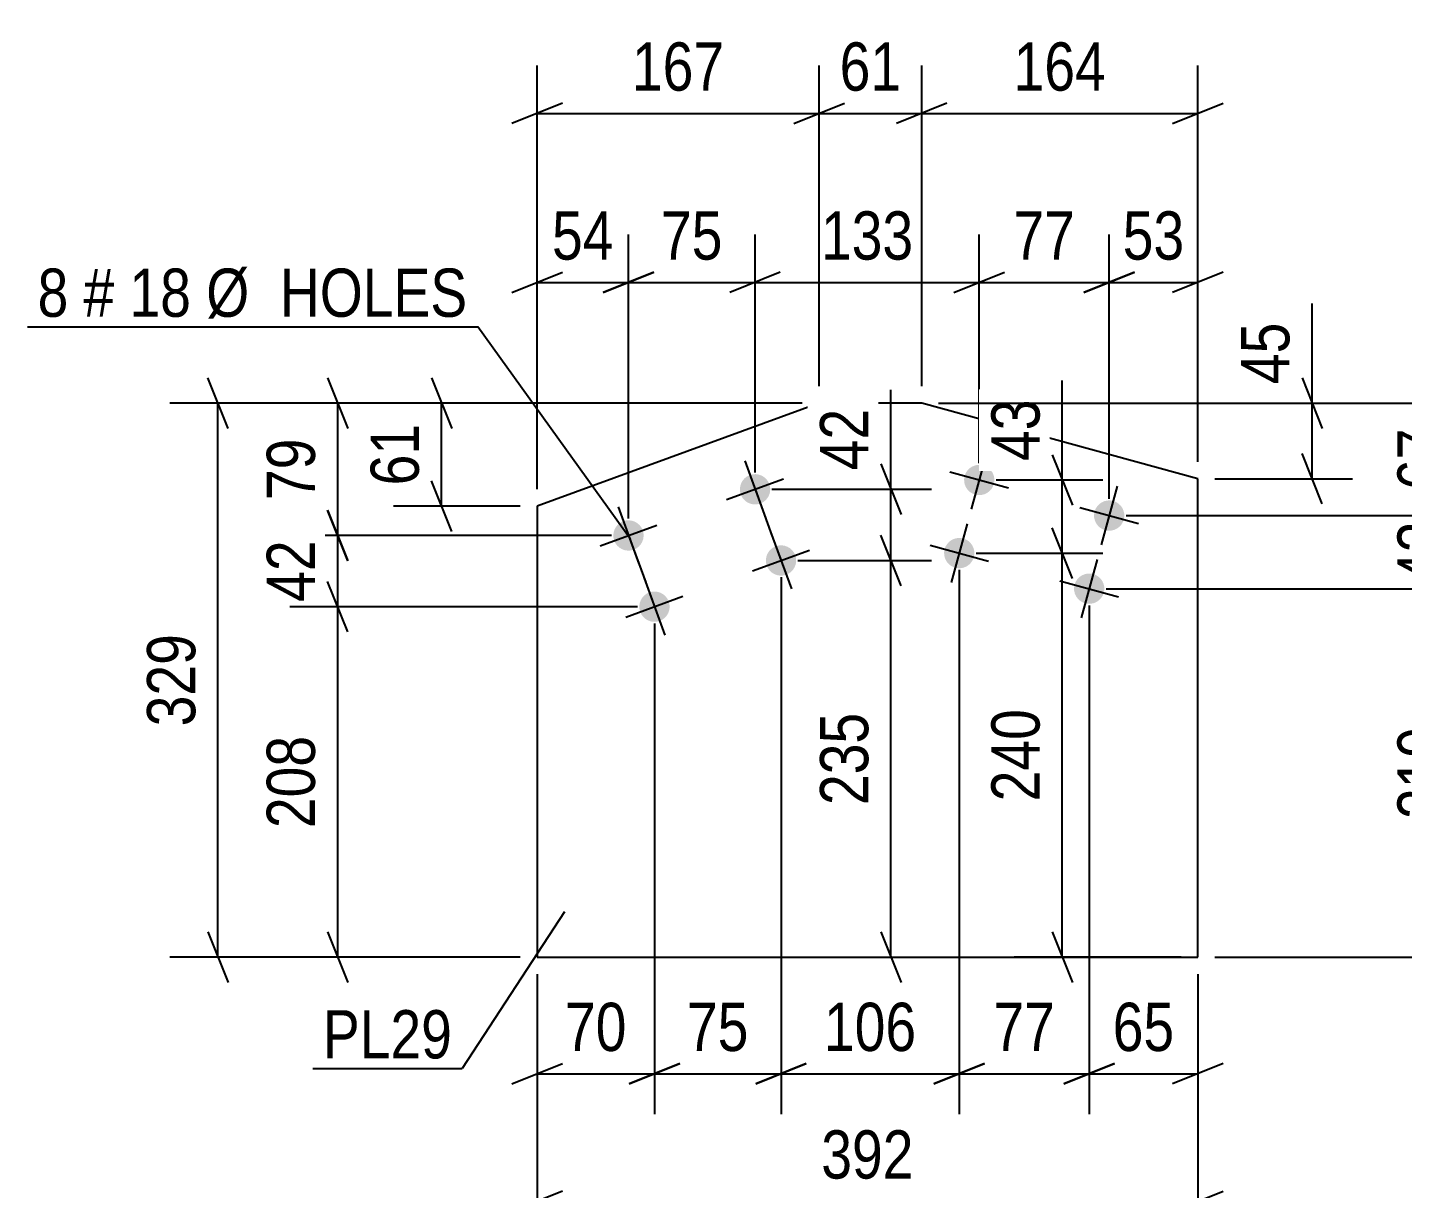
# Model space of a CAD drawing. Header units: millimetres. Extents: x 0 to 841, y 0 to 594.
# Drawn here: x 149.5 to 231.1, y 118 to 186.9 of the extents above; entities that cross this region are included whole.
import ezdxf

# ---------------------------------------------------------------- set-up
doc = ezdxf.new("R2010")
doc.units = ezdxf.units.MM
doc.linetypes.add('DXK_LINE_DOT3', pattern=[5.9187, 2.979, -0.9799, 0.9799, -0.9799])
doc.styles.add('Arial Narrow', font='ARIALN.TTF', dxfattribs={"height": 0.2})

# ---------------------------------------------------------------- blocks, each defined once
blk = doc.blocks.new('Part-389678698-28854 - 28853')
at = {"color": 2, "linetype": 'Continuous'}
for p, q in [((196.508, 164.582), (179.759, 158.47)), ((202.596, 164.582), (196.508, 164.582)), ((218.993, 160.095), (202.596, 164.582)), ((218.993, 131.692), (218.993, 160.095)), ((179.759, 158.47), (179.759, 131.692)), ((179.759, 131.692), (218.993, 131.692))]:
    blk.add_line(p, q, dxfattribs=at)
blk = doc.blocks.new('Bolt-389678698-28855 - 28853')
at = {"linetype": 'Continuous'}
for points in [[(206.881, 159.78, -1), (205.145, 160.256, -1)], [(214.597, 157.669, -1), (212.861, 158.144, -1)], [(205.693, 155.44, -1), (203.957, 155.915, -1)], [(213.409, 153.328, -1), (211.673, 153.804, -1)]]:
    blk.add_hatch(color=1, dxfattribs=at).paths.add_polyline_path(points)
at = {"color": 1, "linetype": 'Continuous'}
for p, q in [((206.488, 161.754), (205.538, 158.282)), ((204.276, 160.493), (207.749, 159.543)), ((214.204, 159.643), (213.254, 156.17)), ((211.993, 158.382), (215.465, 157.431)), ((205.3, 157.414), (204.35, 153.941)), ((203.089, 156.153), (206.561, 155.202)), ((213.016, 155.302), (212.066, 151.83)), ((210.805, 154.041), (214.277, 153.091))]:
    blk.add_line(p, q, dxfattribs=at)
blk = doc.blocks.new('Bolt-389678698-28856 - 28853')
at = {"linetype": 'Continuous'}
for points in [[(193.547, 159.775, -1), (191.856, 159.158, -1)], [(186.031, 157.033, -1), (184.34, 156.416, -1)], [(195.089, 155.548, -1), (193.398, 154.931, -1)], [(187.574, 152.806, -1), (185.883, 152.189, -1)]]:
    blk.add_hatch(color=1, dxfattribs=at).paths.add_polyline_path(points)
at = {"color": 1, "linetype": 'Continuous'}
for p, q in [((192.084, 161.158), (193.318, 157.776)), ((191.01, 158.85), (194.392, 160.084)), ((184.569, 158.416), (185.803, 155.034)), ((183.495, 156.108), (186.877, 157.342)), ((193.627, 156.931), (194.861, 153.549)), ((192.553, 154.623), (195.935, 155.857)), ((186.111, 154.188), (187.345, 150.807)), ((185.037, 151.881), (188.419, 153.114))]:
    blk.add_line(p, q, dxfattribs=at)
blk = doc.blocks.new('Line-389678698-35389 - 28853')
at = {"color": 1, "linetype": 'DXK_LINE_DOT3'}
blk.add_line((185.186, 156.725), (186.728, 152.497), dxfattribs=at)
blk = doc.blocks.new('Line-389678698-35396 - 28853')
at = {"color": 1, "linetype": 'DXK_LINE_DOT3'}
blk.add_line((192.701, 159.467), (194.244, 155.24), dxfattribs=at)
blk = doc.blocks.new('StraightDimension-389678698-4897 - 4482')
at = {"color": 0, "linetype": 'Continuous'}
blk.add_wipeout([(155.476, 194.935), (151.276, 194.935), (151.276, 186.422), (155.476, 186.423)], dxfattribs=at)
blk = doc.blocks.new('StraightDimension-389678698-46136 - 28853')
at = {"color": 7, "linetype": 'Continuous'}
for p, q in [((234.457, 159.406), (235.657, 156.406)), ((214.729, 157.906), (237.457, 157.906)), ((235.057, 153.566), (235.057, 157.906)), ((235.657, 152.066), (234.457, 155.066)), ((213.541, 153.566), (237.457, 153.566))]:
    blk.add_line(p, q, dxfattribs=at)
at = {"color": 0}
blk.add_wipeout([(234.307, 158.164), (230.107, 158.164), (230.107, 153.308), (234.307, 153.308)], dxfattribs=at)
at = {"color": 3, "style": 'Arial Narrow'}
blk.add_text('43', height=2.8633, rotation=90.00021, dxfattribs=at).set_placement((233.707, 153.908))
blk = doc.blocks.new('StraightDimension-389678698-35900 - 28853')
at = {"color": 7, "linetype": 'Continuous'}
for p, q in [((192.701, 160.467), (192.701, 174.599)), ((206.013, 161.018), (206.013, 174.599)), ((194.201, 172.349), (191.201, 171.149)), ((204.513, 171.149), (207.513, 172.349)), ((192.701, 171.749), (206.013, 171.749))]:
    blk.add_line(p, q, dxfattribs=at)
at = {"color": 0}
blk.add_wipeout([(202.699, 172.499), (202.699, 176.699), (196.015, 176.699), (196.015, 172.499)], dxfattribs=at)
at = {"color": 3, "style": 'Arial Narrow'}
blk.add_text('133', height=2.8633, dxfattribs=at).set_placement((196.615, 173.099))
blk = doc.blocks.new('StraightDimension-389678698-35950 - 28853')
at = {"color": 7, "linetype": 'Continuous'}
for p, q in [((196.508, 165.582), (196.508, 184.628)), ((202.596, 165.582), (202.596, 184.628)), ((195.008, 181.178), (198.008, 182.378)), ((204.096, 182.378), (201.096, 181.178)), ((196.508, 181.778), (202.596, 181.778))]:
    blk.add_line(p, q, dxfattribs=at)
at = {"color": 0}
blk.add_wipeout([(201.98, 182.528), (201.98, 186.728), (197.124, 186.728), (197.124, 182.528)], dxfattribs=at)
at = {"color": 3, "style": 'Arial Narrow'}
blk.add_text('61', height=2.8633, dxfattribs=at).set_placement((197.724, 183.128))
blk = doc.blocks.new('StraightDimension-389678698-35901 - 28853')
at = {"color": 7, "linetype": 'Continuous'}
for p, q in [((185.186, 157.725), (185.186, 174.599)), ((192.701, 160.467), (192.701, 174.599)), ((183.686, 171.149), (186.686, 172.349)), ((194.201, 172.349), (191.201, 171.149)), ((185.186, 171.749), (192.701, 171.749))]:
    blk.add_line(p, q, dxfattribs=at)
at = {"color": 0}
blk.add_wipeout([(191.372, 172.499), (191.372, 176.699), (186.515, 176.699), (186.515, 172.499)], dxfattribs=at)
at = {"color": 3, "style": 'Arial Narrow'}
blk.add_text('75', height=2.8633, dxfattribs=at).set_placement((187.115, 173.099))
blk = doc.blocks.new('StraightDimension-389678698-29271 - 28853')
at = {"color": 7, "linetype": 'Continuous'}
for p, q in [((179.759, 130.692), (179.759, 114.803)), ((218.993, 130.692), (218.993, 114.803)), ((181.259, 117.803), (178.259, 116.603)), ((217.493, 116.603), (220.493, 117.803)), ((179.759, 117.203), (218.993, 117.203))]:
    blk.add_line(p, q, dxfattribs=at)
at = {"color": 0}
blk.add_wipeout([(202.718, 117.953), (202.718, 122.153), (196.034, 122.153), (196.034, 117.953)], dxfattribs=at)
at = {"color": 3, "style": 'Arial Narrow'}
blk.add_text('392', height=2.8633, dxfattribs=at).set_placement((196.634, 118.553))
blk = doc.blocks.new('StraightDimension-389678698-35861 - 28853')
at = {"color": 7, "linetype": 'Continuous'}
for p, q in [((212.541, 152.566), (212.541, 122.374)), ((218.993, 130.692), (218.993, 122.374)), ((211.041, 124.174), (214.041, 125.374)), ((220.493, 125.374), (217.493, 124.174)), ((212.541, 124.774), (218.993, 124.774))]:
    blk.add_line(p, q, dxfattribs=at)
at = {"color": 0}
blk.add_wipeout([(218.195, 125.524), (218.195, 129.724), (213.339, 129.724), (213.339, 125.524)], dxfattribs=at)
at = {"color": 3, "style": 'Arial Narrow'}
blk.add_text('65', height=2.8633, dxfattribs=at).set_placement((213.939, 126.124))
blk = doc.blocks.new('StraightDimension-389678698-35862 - 28853')
at = {"color": 7, "linetype": 'Continuous'}
for p, q in [((204.825, 154.678), (204.825, 122.374)), ((212.541, 152.566), (212.541, 122.374)), ((203.325, 124.174), (206.325, 125.374)), ((214.041, 125.374), (211.041, 124.174)), ((204.825, 124.774), (212.541, 124.774))]:
    blk.add_line(p, q, dxfattribs=at)
at = {"color": 0}
blk.add_wipeout([(211.111, 125.524), (211.111, 129.724), (206.255, 129.724), (206.255, 125.524)], dxfattribs=at)
at = {"color": 3, "style": 'Arial Narrow'}
blk.add_text('77', height=2.8633, dxfattribs=at).set_placement((206.855, 126.124))
blk = doc.blocks.new('StraightDimension-389678698-35863 - 28853')
at = {"color": 7, "linetype": 'Continuous'}
for p, q in [((204.825, 154.678), (204.825, 122.374)), ((194.244, 154.24), (194.244, 122.374)), ((192.744, 124.174), (195.744, 125.374)), ((206.325, 125.374), (203.325, 124.174)), ((194.244, 124.774), (204.825, 124.774))]:
    blk.add_line(p, q, dxfattribs=at)
at = {"color": 0}
blk.add_wipeout([(202.876, 125.524), (202.876, 129.724), (196.192, 129.724), (196.192, 125.524)], dxfattribs=at)
at = {"color": 3, "style": 'Arial Narrow'}
blk.add_text('106', height=2.8633, dxfattribs=at).set_placement((196.792, 126.124))
blk = doc.blocks.new('StraightDimension-389678698-35864 - 28853')
at = {"color": 7, "linetype": 'Continuous'}
for p, q in [((194.244, 154.24), (194.244, 122.374)), ((186.728, 151.497), (186.728, 122.374)), ((185.228, 124.174), (188.228, 125.374)), ((195.744, 125.374), (192.744, 124.174)), ((186.728, 124.774), (194.244, 124.774))]:
    blk.add_line(p, q, dxfattribs=at)
at = {"color": 0}
blk.add_wipeout([(192.914, 125.524), (192.914, 129.724), (188.058, 129.724), (188.058, 125.524)], dxfattribs=at)
at = {"color": 3, "style": 'Arial Narrow'}
blk.add_text('75', height=2.8633, dxfattribs=at).set_placement((188.658, 126.124))
blk = doc.blocks.new('StraightDimension-389678698-35865 - 28853')
at = {"color": 7, "linetype": 'Continuous'}
for p, q in [((186.728, 151.497), (186.728, 122.374)), ((179.759, 130.692), (179.759, 122.374)), ((178.259, 124.174), (181.259, 125.374)), ((188.228, 125.374), (185.228, 124.174)), ((179.759, 124.774), (186.728, 124.774))]:
    blk.add_line(p, q, dxfattribs=at)
at = {"color": 0}
blk.add_wipeout([(185.672, 125.524), (185.672, 129.724), (180.815, 129.724), (180.815, 125.524)], dxfattribs=at)
at = {"color": 3, "style": 'Arial Narrow'}
blk.add_text('70', height=2.8633, dxfattribs=at).set_placement((181.415, 126.124))
blk = doc.blocks.new('StraightDimension-389678698-35898 - 28853')
at = {"color": 7, "linetype": 'Continuous'}
for p, q in [((213.729, 158.906), (213.729, 174.599)), ((218.993, 161.095), (218.993, 174.599)), ((212.229, 171.149), (215.229, 172.349)), ((220.493, 172.349), (217.493, 171.149)), ((213.729, 171.749), (218.993, 171.749))]:
    blk.add_line(p, q, dxfattribs=at)
at = {"color": 0}
blk.add_wipeout([(218.789, 172.499), (218.789, 176.699), (213.933, 176.699), (213.933, 172.499)], dxfattribs=at)
at = {"color": 3, "style": 'Arial Narrow'}
blk.add_text('53', height=2.8633, dxfattribs=at).set_placement((214.533, 173.099))
blk = doc.blocks.new('StraightDimension-389678698-35899 - 28853')
at = {"color": 7, "linetype": 'Continuous'}
for p, q in [((206.013, 161.018), (206.013, 174.599)), ((213.729, 158.906), (213.729, 174.599)), ((204.513, 171.149), (207.513, 172.349)), ((215.229, 172.349), (212.229, 171.149)), ((206.013, 171.749), (213.729, 171.749))]:
    blk.add_line(p, q, dxfattribs=at)
at = {"color": 0}
blk.add_wipeout([(212.299, 172.499), (212.299, 176.699), (207.443, 176.699), (207.443, 172.499)], dxfattribs=at)
at = {"color": 3, "style": 'Arial Narrow'}
blk.add_text('77', height=2.8633, dxfattribs=at).set_placement((208.043, 173.099))
blk = doc.blocks.new('StraightDimension-389678698-35902 - 28853')
at = {"color": 7, "linetype": 'Continuous'}
for p, q in [((179.759, 159.47), (179.759, 174.599)), ((185.186, 157.725), (185.186, 174.599)), ((178.259, 171.149), (181.259, 172.349)), ((186.686, 172.349), (183.686, 171.149)), ((179.759, 171.749), (185.186, 171.749))]:
    blk.add_line(p, q, dxfattribs=at)
at = {"color": 0}
blk.add_wipeout([(184.9, 172.499), (184.9, 176.699), (180.044, 176.699), (180.044, 172.499)], dxfattribs=at)
at = {"color": 3, "style": 'Arial Narrow'}
blk.add_text('54', height=2.8633, dxfattribs=at).set_placement((180.644, 173.099))
blk = doc.blocks.new('StraightDimension-389678698-36013 - 28853')
at = {"color": 7, "linetype": 'Continuous'}
for p, q in [((161.411, 163.082), (160.211, 166.082)), ((195.508, 164.582), (157.961, 164.582)), ((160.811, 131.692), (160.811, 164.582)), ((160.211, 133.192), (161.411, 130.192)), ((178.759, 131.692), (157.961, 131.692))]:
    blk.add_line(p, q, dxfattribs=at)
at = {"color": 0}
blk.add_wipeout([(160.061, 151.479), (155.861, 151.479), (155.861, 144.795), (160.061, 144.795)], dxfattribs=at)
at = {"color": 3, "style": 'Arial Narrow'}
blk.add_text('329', height=2.8633, rotation=90.00021, dxfattribs=at).set_placement((159.461, 145.395))
blk = doc.blocks.new('StraightDimension-389678698-35949 - 28853')
at = {"color": 7, "linetype": 'Continuous'}
for p, q in [((202.596, 165.582), (202.596, 184.628)), ((218.993, 161.095), (218.993, 184.628)), ((204.096, 182.378), (201.096, 181.178)), ((217.493, 181.178), (220.493, 182.378)), ((202.596, 181.778), (218.993, 181.778))]:
    blk.add_line(p, q, dxfattribs=at)
at = {"color": 0}
blk.add_wipeout([(214.137, 182.528), (214.137, 186.728), (207.452, 186.728), (207.452, 182.528)], dxfattribs=at)
at = {"color": 3, "style": 'Arial Narrow'}
blk.add_text('164', height=2.8633, dxfattribs=at).set_placement((208.052, 183.128))
blk = doc.blocks.new('StraightDimension-389678698-35951 - 28853')
at = {"color": 7, "linetype": 'Continuous'}
for p, q in [((179.759, 159.47), (179.759, 184.628)), ((196.508, 165.582), (196.508, 184.628)), ((181.259, 182.378), (178.259, 181.178)), ((195.008, 181.178), (198.008, 182.378)), ((179.759, 181.778), (196.508, 181.778))]:
    blk.add_line(p, q, dxfattribs=at)
at = {"color": 0}
blk.add_wipeout([(191.476, 182.528), (191.476, 186.728), (184.791, 186.728), (184.791, 182.528)], dxfattribs=at)
at = {"color": 3, "style": 'Arial Narrow'}
blk.add_text('167', height=2.8633, dxfattribs=at).set_placement((185.391, 183.128))
blk = doc.blocks.new('StraightDimension-389678698-36022 - 28853')
at = {"color": 7, "linetype": 'Continuous'}
for p, q in [((173.487, 166.082), (174.687, 163.082)), ((195.508, 164.582), (171.237, 164.582)), ((174.087, 158.47), (174.087, 164.582)), ((174.687, 156.97), (173.487, 159.97)), ((178.759, 158.47), (171.237, 158.47))]:
    blk.add_line(p, q, dxfattribs=at)
at = {"color": 0}
blk.add_wipeout([(173.337, 163.954), (169.137, 163.954), (169.137, 159.098), (173.337, 159.098)], dxfattribs=at)
at = {"color": 3, "style": 'Arial Narrow'}
blk.add_text('61', height=2.8633, rotation=90.00021, dxfattribs=at).set_placement((172.737, 159.698))
blk = doc.blocks.new('StraightDimension-389678698-36070 - 28853')
at = {"color": 7, "linetype": 'Continuous'}
for p, q in [((225.778, 164.582), (225.778, 170.488)), ((225.778, 164.582), (225.778, 170.488)), ((225.178, 166.082), (226.378, 163.082)), ((203.596, 164.582), (228.178, 164.582)), ((225.778, 160.095), (225.778, 164.582)), ((226.378, 158.595), (225.178, 161.595)), ((219.993, 160.095), (228.178, 160.095))]:
    blk.add_line(p, q, dxfattribs=at)
at = {"color": 0}
blk.add_wipeout([(225.028, 169.963), (220.828, 169.963), (220.828, 165.107), (225.028, 165.107)], dxfattribs=at)
at = {"color": 3, "style": 'Arial Narrow'}
blk.add_text('45', height=2.8633, rotation=90.00021, dxfattribs=at).set_placement((224.428, 165.707))
blk = doc.blocks.new('StraightDimension-389678698-36118 - 28853')
at = {"color": 7, "linetype": 'Continuous'}
for p, q in [((200.772, 159.467), (200.772, 165.373)), ((200.772, 159.467), (200.772, 165.373)), ((200.172, 160.967), (201.372, 157.967)), ((193.701, 159.467), (203.172, 159.467)), ((200.772, 155.24), (200.772, 159.467)), ((201.372, 153.74), (200.172, 156.74)), ((195.244, 155.24), (203.172, 155.24))]:
    blk.add_line(p, q, dxfattribs=at)
at = {"color": 0}
blk.add_wipeout([(200.022, 164.848), (195.822, 164.848), (195.822, 159.992), (200.022, 159.992)], dxfattribs=at)
at = {"color": 3, "style": 'Arial Narrow'}
blk.add_text('42', height=2.8633, rotation=90.00021, dxfattribs=at).set_placement((199.422, 160.592))
blk = doc.blocks.new('StraightDimension-389678698-36119 - 28853')
at = {"color": 7, "linetype": 'Continuous'}
for p, q in [((201.372, 153.74), (200.172, 156.74)), ((195.244, 155.24), (203.172, 155.24)), ((200.772, 131.692), (200.772, 155.24)), ((200.172, 133.192), (201.372, 130.192)), ((180.759, 131.692), (203.172, 131.692))]:
    blk.add_line(p, q, dxfattribs=at)
at = {"color": 0}
blk.add_wipeout([(200.022, 146.808), (195.822, 146.808), (195.822, 140.124), (200.022, 140.124)], dxfattribs=at)
at = {"color": 3, "style": 'Arial Narrow'}
blk.add_text('235', height=2.8633, rotation=90.00021, dxfattribs=at).set_placement((199.422, 140.724))
blk = doc.blocks.new('StraightDimension-389678698-36147 - 28853')
at = {"color": 7, "linetype": 'Continuous'}
for p, q in [((210.945, 160.018), (210.945, 165.924)), ((210.945, 160.018), (210.945, 165.924)), ((210.345, 161.518), (211.545, 158.518)), ((207.013, 160.018), (213.345, 160.018)), ((210.945, 155.678), (210.945, 160.018)), ((211.545, 154.178), (210.345, 157.178)), ((205.825, 155.678), (213.345, 155.678))]:
    blk.add_line(p, q, dxfattribs=at)
at = {"color": 0}
blk.add_wipeout([(210.195, 165.399), (205.995, 165.399), (205.995, 160.543), (210.195, 160.543)], dxfattribs=at)
at = {"color": 3, "style": 'Arial Narrow'}
blk.add_text('43', height=2.8633, rotation=90.00021, dxfattribs=at).set_placement((209.595, 161.143))
blk = doc.blocks.new('StraightDimension-389678698-36148 - 28853')
at = {"color": 7, "linetype": 'Continuous'}
for p, q in [((211.545, 154.178), (210.345, 157.178)), ((205.825, 155.678), (213.345, 155.678)), ((210.945, 131.692), (210.945, 155.678)), ((210.345, 133.192), (211.545, 130.192)), ((217.993, 131.692), (208.095, 131.692))]:
    blk.add_line(p, q, dxfattribs=at)
at = {"color": 0}
blk.add_wipeout([(210.195, 147.027), (205.995, 147.027), (205.995, 140.343), (210.195, 140.343)], dxfattribs=at)
at = {"color": 3, "style": 'Arial Narrow'}
blk.add_text('240', height=2.8633, rotation=90.00021, dxfattribs=at).set_placement((209.595, 140.943))
blk = doc.blocks.new('StraightDimension-389678698-46088 - 28853')
at = {"color": 7, "linetype": 'Continuous'}
for p, q in [((167.318, 166.082), (168.518, 163.082)), ((195.508, 164.582), (165.068, 164.582)), ((167.918, 156.725), (167.918, 164.582)), ((168.518, 155.225), (167.318, 158.225)), ((184.186, 156.725), (165.068, 156.725))]:
    blk.add_line(p, q, dxfattribs=at)
at = {"color": 0}
blk.add_wipeout([(167.168, 163.081), (162.968, 163.081), (162.968, 158.225), (167.168, 158.225)], dxfattribs=at)
at = {"color": 3, "style": 'Arial Narrow'}
blk.add_text('79', height=2.8633, rotation=90.00021, dxfattribs=at).set_placement((166.568, 158.825))
blk = doc.blocks.new('StraightDimension-389678698-46089 - 28853')
at = {"color": 7, "linetype": 'Continuous'}
for p, q in [((167.318, 158.225), (168.518, 155.225)), ((184.186, 156.725), (165.068, 156.725)), ((167.918, 152.497), (167.918, 156.725)), ((168.518, 150.997), (167.318, 153.997)), ((185.728, 152.497), (165.068, 152.497))]:
    blk.add_line(p, q, dxfattribs=at)
at = {"color": 0}
blk.add_wipeout([(167.168, 157.039), (162.968, 157.039), (162.968, 152.183), (167.168, 152.183)], dxfattribs=at)
at = {"color": 3, "style": 'Arial Narrow'}
blk.add_text('42', height=2.8633, rotation=90.00021, dxfattribs=at).set_placement((166.568, 152.783))
blk = doc.blocks.new('StraightDimension-389678698-46090 - 28853')
at = {"color": 7, "linetype": 'Continuous'}
for p, q in [((168.518, 150.997), (167.318, 153.997)), ((185.728, 152.497), (165.068, 152.497)), ((167.918, 131.692), (167.918, 152.497)), ((167.318, 133.192), (168.518, 130.192)), ((178.759, 131.692), (165.068, 131.692))]:
    blk.add_line(p, q, dxfattribs=at)
at = {"color": 0}
blk.add_wipeout([(167.168, 145.437), (162.968, 145.437), (162.968, 138.753), (167.168, 138.753)], dxfattribs=at)
at = {"color": 3, "style": 'Arial Narrow'}
blk.add_text('208', height=2.8633, rotation=90.00021, dxfattribs=at).set_placement((166.568, 139.353))
blk = doc.blocks.new('StraightDimension-389678698-46135 - 28853')
at = {"color": 7, "linetype": 'Continuous'}
for p, q in [((234.457, 166.082), (235.657, 163.082)), ((203.596, 164.582), (237.457, 164.582)), ((235.057, 157.906), (235.057, 164.582)), ((235.657, 156.406), (234.457, 159.406)), ((214.729, 157.906), (237.457, 157.906))]:
    blk.add_line(p, q, dxfattribs=at)
at = {"color": 0}
blk.add_wipeout([(234.307, 163.672), (230.107, 163.672), (230.107, 158.816), (234.307, 158.816)], dxfattribs=at)
at = {"color": 3, "style": 'Arial Narrow'}
blk.add_text('67', height=2.8633, rotation=90.00021, dxfattribs=at).set_placement((233.707, 159.416))
blk = doc.blocks.new('StraightDimension-389678698-46137 - 28853')
at = {"color": 7, "linetype": 'Continuous'}
for p, q in [((235.657, 152.066), (234.457, 155.066)), ((213.541, 153.566), (237.457, 153.566)), ((235.057, 131.692), (235.057, 153.566)), ((234.457, 133.192), (235.657, 130.192)), ((219.993, 131.692), (237.457, 131.692))]:
    blk.add_line(p, q, dxfattribs=at)
at = {"color": 0}
blk.add_wipeout([(234.307, 145.971), (230.107, 145.971), (230.107, 139.287), (234.307, 139.287)], dxfattribs=at)
at = {"color": 3, "style": 'Arial Narrow'}
blk.add_text('219', height=2.8633, rotation=90.00021, dxfattribs=at).set_placement((233.707, 139.887))
blk = doc.blocks.new('MarkSet-389678698-36540 - 28853')
at = {"color": 7, "linetype": 'Continuous'}
for p in [(149.5, 169.104), (185.3, 156.5)]:
    blk.add_line(p, (176.24, 169.104), dxfattribs=at)
at = {"color": 0}
for points in [[(151.928, 169.704), (151.928, 172.704), (150.1, 172.704), (150.1, 169.704)], [(154.656, 169.704), (154.656, 172.704), (152.828, 172.704), (152.828, 169.704)], [(159.212, 169.704), (159.212, 172.704), (155.556, 172.704), (155.556, 169.704)], [(175.64, 169.704), (175.64, 172.704), (160.112, 172.704), (160.112, 169.704)]]:
    blk.add_wipeout(points, dxfattribs=at)
for points in [[(151.928, 169.704), (151.928, 172.704), (150.1, 172.704), (150.1, 169.704)], [(154.656, 169.704), (154.656, 172.704), (152.828, 172.704), (152.828, 169.704)], [(159.212, 169.704), (159.212, 172.704), (155.556, 172.704), (155.556, 169.704)], [(175.64, 169.704), (175.64, 172.704), (160.112, 172.704), (160.112, 169.704)]]:
    blk.add_wipeout(points, dxfattribs=at)
at = {"color": 3, "style": 'Arial Narrow'}
for s, height, p in [('8', 2.863, (150.1, 169.704)), ('#', 2.863, (152.828, 169.704)), ('18', 2.8633, (155.556, 169.704)), ('Ø  HOLES', 2.8633, (160.112, 169.704))]:
    blk.add_text(s, height=height, dxfattribs=at).set_placement(p)
blk = doc.blocks.new('Mark-389678698-29471 - 28853')
at = {"color": 30, "linetype": 'Continuous'}
for p in [(181.387, 134.392), (166.44, 125.085)]:
    blk.add_line(p, (175.316, 125.085), dxfattribs=at)
at = {"color": 0}
blk.add_wipeout([(174.716, 125.685), (174.716, 128.685), (167.04, 128.685), (167.04, 125.685)], dxfattribs=at)
blk.add_wipeout([(174.716, 125.685), (174.716, 128.685), (167.04, 128.685), (167.04, 125.685)], dxfattribs=at)
at = {"color": 3, "style": 'Arial Narrow'}
blk.add_text('PL29', height=2.8633, dxfattribs=at).set_placement((167.04, 125.685))

msp = doc.modelspace()

# ---------------------------------------------------------------- block references
for name in ['StraightDimension-389678698-4897 - 4482', 'Part-389678698-28854 - 28853', 'Bolt-389678698-28855 - 28853', 'Bolt-389678698-28856 - 28853', 'Line-389678698-35396 - 28853', 'Line-389678698-35389 - 28853', 'StraightDimension-389678698-29271 - 28853']:
    msp.add_blockref(name, (0, 0))

# ---------------------------------------------------------------- next in the draw order: block references
for name in ['StraightDimension-389678698-35900 - 28853', 'StraightDimension-389678698-46136 - 28853']:
    msp.add_blockref(name, (0, 0))

# ---------------------------------------------------------------- next in the draw order: block references
for name in ['StraightDimension-389678698-35950 - 28853', 'StraightDimension-389678698-35901 - 28853', 'StraightDimension-389678698-35898 - 28853', 'StraightDimension-389678698-35861 - 28853']:
    msp.add_blockref(name, (0, 0))

# ---------------------------------------------------------------- next in the draw order: block references
for name in ['StraightDimension-389678698-35902 - 28853', 'StraightDimension-389678698-35899 - 28853', 'StraightDimension-389678698-35862 - 28853']:
    msp.add_blockref(name, (0, 0))

# ---------------------------------------------------------------- next in the draw order: block references
for name in ['StraightDimension-389678698-35949 - 28853', 'StraightDimension-389678698-35863 - 28853']:
    msp.add_blockref(name, (0, 0))

# ---------------------------------------------------------------- next in the draw order: block references
for name in ['StraightDimension-389678698-36070 - 28853', 'StraightDimension-389678698-35864 - 28853']:
    msp.add_blockref(name, (0, 0))

# ---------------------------------------------------------------- next in the draw order: block references
for name in ['StraightDimension-389678698-36147 - 28853', 'StraightDimension-389678698-35865 - 28853']:
    msp.add_blockref(name, (0, 0))

# ---------------------------------------------------------------- next in the draw order: block references
for name in ['StraightDimension-389678698-36013 - 28853', 'StraightDimension-389678698-36148 - 28853']:
    msp.add_blockref(name, (0, 0))

# ---------------------------------------------------------------- next in the draw order: block references
for name in ['StraightDimension-389678698-35951 - 28853', 'StraightDimension-389678698-46135 - 28853', 'StraightDimension-389678698-46137 - 28853']:
    msp.add_blockref(name, (0, 0))

# ---------------------------------------------------------------- next in the draw order: block references
msp.add_blockref('StraightDimension-389678698-36022 - 28853', (0, 0))

# ---------------------------------------------------------------- next in the draw order: block references
msp.add_blockref('StraightDimension-389678698-36118 - 28853', (0, 0))

# ---------------------------------------------------------------- next in the draw order: block references
msp.add_blockref('StraightDimension-389678698-36119 - 28853', (0, 0))

# ---------------------------------------------------------------- next in the draw order: block references
msp.add_blockref('StraightDimension-389678698-46088 - 28853', (0, 0))

# ---------------------------------------------------------------- next in the draw order: block references
msp.add_blockref('StraightDimension-389678698-46089 - 28853', (0, 0))

# ---------------------------------------------------------------- next in the draw order: block references
for name in ['MarkSet-389678698-36540 - 28853', 'StraightDimension-389678698-46090 - 28853']:
    msp.add_blockref(name, (0, 0))

# ---------------------------------------------------------------- next in the draw order: block references
msp.add_blockref('Mark-389678698-29471 - 28853', (0, 0))

doc.saveas('drawing.dxf')
